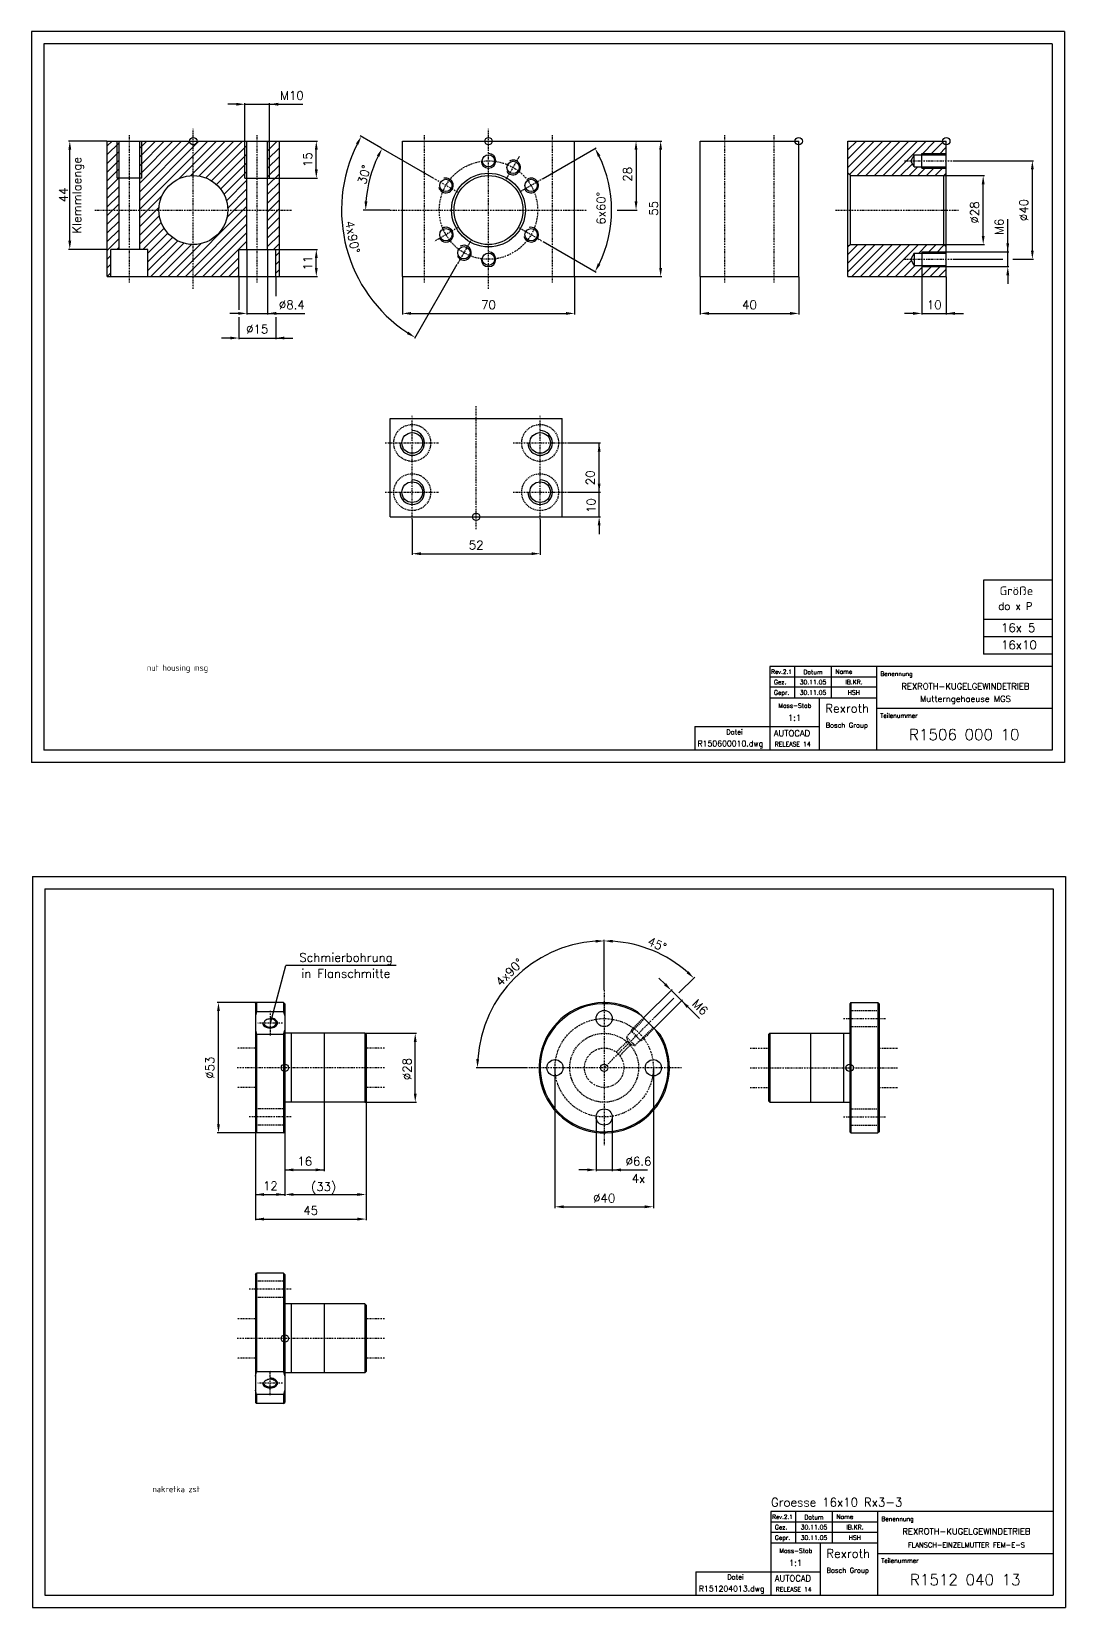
# Model space of a CAD drawing. Header units: millimetres. Extents: x 825 to 4294, y 1031 to 3282.
# Drawn here: x 827 to 1247, y 1589 to 2230 of the extents above; entities that cross this region are included whole.
import ezdxf
from ezdxf.enums import TextEntityAlignment as Align

# ---------------------------------------------------------------- set-up
doc = ezdxf.new("R2010")
doc.units = ezdxf.units.MM
for name, pattern in [('AUSGEZOGEN', [0]), ('GESTRICHELT', [0.75, 0.5, -0.25]), ('STRICHPUNKT', [1, 0.5, -0.25, 0, -0.25])]:
    doc.linetypes.add(name, pattern=pattern)
for name, color, linetype in [('B3STAR', 3, 'AUSGEZOGEN'), ('L2STAR', 2, 'AUSGEZOGEN'), ('L3STAR', 3, 'AUSGEZOGEN'), ('L5STAR', 7, 'AUSGEZOGEN'), ('M2STAR', 2, 'STRICHPUNKT'), ('S2STAR', 2, 'AUSGEZOGEN'), ('T2STAR', 2, 'AUSGEZOGEN'), ('T3STAR', 3, 'AUSGEZOGEN'), ('U2STAR', 2, 'GESTRICHELT')]:
    doc.layers.add(name, color=color, linetype=linetype)
doc.styles.add('SIMPLEX8', font='SIMPLEX8.shx')
doc.styles.get("Standard").update_dxf_attribs({"font": 'geniso.shx'})

# ---------------------------------------------------------------- blocks, each defined once
blk = doc.blocks.new('R150600010_1')
at = {"layer": 'L2STAR'}
for centre, start, end in [((0, -8), 180, 90), ((10, -10.68), 210, 120), ((-17.32, -18), 195, 105), ((17.32, -18), 210, 120), ((-17.32, -38), 210, 120), ((17.32, -38), 195, 105), ((-10, -45.32), 210, 120), ((0, -48), 180, 90)]:
    blk.add_arc(centre, 3, start, end, dxfattribs=at)
at = {"layer": 'L5STAR'}
for p, q in [((-35, 0), (35, 0)), ((-35, -55), (-35, 0)), ((35, -55), (35, 0)), ((-35, -55), (35, -55))]:
    blk.add_line(p, q, dxfattribs=at)
for centre, radius in [((0, -8), 2.5), ((10, -10.68), 2.5), ((-17.32, -18), 2.5), ((0, -28), 15), ((0, -28), 14), ((17.32, -18), 2.5), ((-17.32, -38), 2.5), ((17.32, -38), 2.5), ((-10, -45.32), 2.5), ((0, -48), 2.5)]:
    blk.add_circle(centre, radius, dxfattribs=at)
at = {"layer": 'M2STAR'}
for p, q in [((-26, -57.5), (-26, 2.5)), ((0, -60), (0, 5)), ((26, -57.5), (26, 2.5)), ((7.25, -15.44), (12.75, -5.92)), ((-12.56, -20.75), (-22.08, -15.25)), ((22.08, -15.25), (12.56, -20.75)), ((-40, -28), (40, -28)), ((-12.56, -35.25), (-22.08, -40.75)), ((12.56, -35.25), (22.08, -40.75)), ((-7.25, -40.56), (-12.75, -50.08))]:
    blk.add_line(p, q, dxfattribs=at)
blk.add_circle((0, -28), 20, dxfattribs=at)
blk = doc.blocks.new('R150600010_5')
at = {"layer": 'L2STAR'}
for centre in [(-26, 30), (26, 30), (-26, 10), (26, 10)]:
    blk.add_arc(centre, 5, 180, 90, dxfattribs=at)
at = {"layer": 'L5STAR'}
for p, q in [((-35, 40), (35, 40)), ((-35, 0), (-35, 40)), ((35, 0), (35, 40)), ((-35, 0), (35, 0))]:
    blk.add_line(p, q, dxfattribs=at)
for centre in [(-26, 30), (26, 30), (-26, 10), (26, 10)]:
    blk.add_circle(centre, 4.2, dxfattribs=at)
at = {"layer": 'M2STAR'}
for p, q in [((0, -5), (0, 45)), ((-26, -1), (-26, 41)), ((26, -1), (26, 41)), ((-37, 30), (-15, 30)), ((15, 30), (37, 30)), ((-37, 10), (-15, 10)), ((15, 10), (37, 10))]:
    blk.add_line(p, q, dxfattribs=at)
at = {"layer": 'U2STAR'}
for centre in [(-26, 30), (26, 30), (-26, 10), (26, 10)]:
    blk.add_circle(centre, 7.5, dxfattribs=at)
blk = doc.blocks.new('R150600010_2')
at = {"layer": 'L5STAR'}
for p, q in [((-40, -55), (-40, 0)), ((-40, 0), (0, 0)), ((0, -55), (0, 0)), ((-40, -55), (0, -55))]:
    blk.add_line(p, q, dxfattribs=at)
at = {"layer": 'M2STAR'}
for p, q in [((-30, -57.5), (-30, 2.5)), ((-10, -57.5), (-10, 2.5))]:
    blk.add_line(p, q, dxfattribs=at)
blk = doc.blocks.new('R150600010_11')
blk.add_circle((0, -28), 14)
at = {"layer": 'L2STAR'}
for p, q in [((-31, -15), (-31, 0)), ((-21, -15), (-21, 0)), ((21, -15), (21, 0)), ((31, -15), (31, 0))]:
    blk.add_line(p, q, dxfattribs=at)
at = {"layer": 'L5STAR'}
for p, q in [((-35, 0), (35, 0)), ((-35, -55), (-35, 0)), ((35, -55), (35, 0)), ((-30.2, -44), (-30.2, 0)), ((-21.8, -44), (-21.8, 0)), ((21.8, -44), (21.8, 0)), ((30.2, -44), (30.2, 0)), ((-21, -15), (-31, -15)), ((21, -15), (31, -15)), ((-18.5, -44), (-33.5, -44)), ((-33.5, -55), (-33.5, -44)), ((-18.5, -55), (-18.5, -44)), ((18.5, -44), (33.5, -44)), ((18.5, -55), (18.5, -44)), ((33.5, -55), (33.5, -44)), ((-35, -55), (35, -55))]:
    blk.add_line(p, q, dxfattribs=at)
at = {"layer": 'M2STAR'}
for p, q in [((-26, -57.5), (-26, 2.5)), ((0, -60), (0, 5)), ((26, -57.5), (26, 2.5)), ((-40, -28), (40, -28))]:
    blk.add_line(p, q, dxfattribs=at)
at = {"layer": 'S2STAR'}
for p, q in [((-35, -1.94), (-33.06, 0)), ((-21.8, -17.03), (-4.77, 0)), ((-21.8, -13.49), (-8.31, 0)), ((-21.8, -6.42), (-15.38, 0)), ((-21.8, -9.96), (-11.84, 0)), ((-21.8, -2.89), (-18.91, 0)), ((-35, -5.48), (-30.2, -0.68)), ((-35, -9.02), (-30.2, -4.22)), ((-21.8, -27.64), (5.84, 0)), ((-21.8, -24.1), (2.3, 0)), ((-21.8, -20.56), (-1.24, 0)), ((-5.96, -15.33), (9.37, 0)), ((-1.14, -14.05), (12.91, 0)), ((2.26, -14.18), (16.44, 0)), ((5.04, -14.94), (19.98, 0)), ((7.4, -16.11), (21.8, -1.71)), ((9.41, -17.64), (21.8, -5.25)), ((30.2, -3.92), (34.12, 0)), ((30.2, -0.38), (30.58, 0)), ((30.2, -7.46), (35, -2.66)), ((30.2, -10.99), (35, -6.19)), ((-35, -12.55), (-30.2, -7.75)), ((-35, -16.09), (-30.2, -11.29)), ((11.11, -19.48), (21.8, -8.78)), ((12.47, -21.65), (21.8, -12.32)), ((30.2, -14.53), (35, -9.73)), ((-35, -19.62), (-30.2, -14.82)), ((-35, -23.16), (-30.2, -18.36)), ((13.47, -24.19), (21.8, -15.86)), ((30.2, -18.06), (35, -13.26)), ((30.2, -21.6), (35, -16.8)), ((-35, -26.69), (-30.2, -21.89)), ((-35, -30.23), (-30.2, -25.43)), ((-21.8, -31.17), (-12.67, -22.04)), ((13.66, -31.07), (21.8, -22.93)), ((13.98, -27.21), (21.8, -19.39)), ((30.2, -25.13), (35, -20.33)), ((30.2, -28.67), (35, -23.87)), ((-35, -33.76), (-30.2, -28.96)), ((-21.8, -34.71), (-13.95, -26.86)), ((-21.8, -38.24), (-13.82, -30.26)), ((-6.74, -55), (21.8, -26.46)), ((-3.2, -55), (21.8, -30)), ((30.2, -32.2), (35, -27.4)), ((30.2, -35.74), (35, -30.94)), ((-35, -37.3), (-30.2, -32.5)), ((-35, -40.84), (-30.2, -36.04)), ((-21.8, -41.78), (-13.06, -33.04)), ((-20.49, -44), (-11.89, -35.4)), ((-18.5, -45.55), (-10.36, -37.41)), ((0.33, -55), (21.8, -33.53)), ((3.87, -55), (21.8, -37.07)), ((30.2, -39.28), (35, -34.48)), ((30.2, -42.81), (35, -38.01)), ((-35, -44.37), (-30.2, -39.57)), ((-31.09, -44), (-30.2, -43.11)), ((-18.5, -49.08), (-8.52, -39.11)), ((-18.5, -52.62), (-6.35, -40.47)), ((-17.34, -55), (-3.81, -41.47)), ((-13.81, -55), (-0.79, -41.98)), ((-10.27, -55), (3.07, -41.66)), ((7.4, -55), (21.8, -40.6)), ((32.55, -44), (35, -41.55)), ((-35, -47.91), (-33.5, -46.41)), ((-35, -51.44), (-33.5, -49.94)), ((10.94, -55), (18.5, -47.44)), ((14.48, -55), (18.5, -50.98)), ((33.5, -46.58), (35, -45.08)), ((33.5, -50.12), (35, -48.62)), ((-35, -54.98), (-33.5, -53.48)), ((18.01, -55), (18.5, -54.51)), ((33.5, -53.65), (35, -52.15))]:
    blk.add_line(p, q, dxfattribs=at)
blk = doc.blocks.new('R150600010_21')
at = {"layer": 'L2STAR'}
for p, q in [((-10, -5), (0, -5)), ((-10, -11), (0, -11)), ((-10, -45), (0, -45)), ((-10, -51), (0, -51))]:
    blk.add_line(p, q, dxfattribs=at)
at = {"layer": 'L5STAR'}
for p, q in [((-40, 0), (0, 0)), ((-40, -55), (-40, 0)), ((0, -55), (0, 0)), ((-13, -5.5), (-14.44, -8)), ((-13, -5.5), (0, -5.5)), ((-13, -10.5), (-13, -5.5)), ((-10, -11), (-10, -5)), ((-13, -10.5), (-14.44, -8)), ((-13, -10.5), (0, -10.5)), ((-39, -14), (-40, -13)), ((-39, -14), (-1, -14)), ((-39, -42), (-39, -14)), ((-1, -14), (0, -13)), ((-1, -42), (-1, -14)), ((-39, -42), (-40, -43)), ((-39, -42), (-1, -42)), ((-1, -42), (0, -43)), ((-13, -45.5), (-14.44, -48)), ((-13, -50.5), (-14.44, -48)), ((-13, -45.5), (-13, -50.5)), ((-13, -45.5), (0, -45.5)), ((-13, -50.5), (0, -50.5)), ((-10, -45), (-10, -51)), ((-40, -55), (0, -55))]:
    blk.add_line(p, q, dxfattribs=at)
at = {"layer": 'M2STAR'}
for p, q in [((-16.94, -8), (2.5, -8)), ((-45, -28), (5, -28)), ((-16.94, -48), (2.5, -48))]:
    blk.add_line(p, q, dxfattribs=at)
at = {"layer": 'S2STAR'}
for p, q in [((-40, -10.65), (-29.35, 0)), ((-40, -7.12), (-32.88, 0)), ((-40, -3.58), (-36.42, 0)), ((-40, -0.05), (-39.95, 0)), ((-39.41, -13.59), (-25.81, 0)), ((-36.28, -14), (-22.28, 0)), ((-32.74, -14), (-18.74, 0)), ((-29.2, -14), (-15.2, 0)), ((-25.67, -14), (-11.67, 0)), ((-22.13, -14), (-8.13, 0)), ((-10.1, -5.5), (-4.6, 0)), ((-6.56, -5.5), (-1.06, 0)), ((-3.03, -5.5), (0, -2.47)), ((-18.6, -14), (-13.77, -9.17)), ((-15.06, -14), (-11.56, -10.5)), ((-11.53, -14), (-8.03, -10.5)), ((-7.99, -14), (-4.49, -10.5)), ((-4.46, -14), (-0.96, -10.5)), ((-40, -53.08), (-28.92, -42)), ((-40, -46.01), (-35.99, -42)), ((-40, -49.54), (-32.46, -42)), ((-38.38, -55), (-25.38, -42)), ((-34.85, -55), (-21.85, -42)), ((-31.31, -55), (-18.31, -42)), ((-27.78, -55), (-14.78, -42)), ((-24.24, -55), (-11.24, -42)), ((-11.21, -45.5), (-7.71, -42)), ((-7.67, -45.5), (-4.17, -42)), ((-4.14, -45.5), (-0.82, -42.18)), ((-20.71, -55), (-14.17, -48.47)), ((-17.17, -55), (-12.67, -50.5)), ((-13.64, -55), (-9.14, -50.5)), ((-10.1, -55), (-5.6, -50.5)), ((-6.56, -55), (-2.06, -50.5)), ((-0.6, -45.5), (0, -44.9)), ((-3.03, -55), (0, -51.97))]:
    blk.add_line(p, q, dxfattribs=at)
blk = doc.blocks.new('R151204013_1')
at = {"layer": 'L2STAR'}
for p, q in [((2.5, 14), (2.5, -14)), ((16, 14), (16, -14))]:
    blk.add_line(p, q, dxfattribs=at)
blk.add_lwpolyline([(-9, 18.16, 0.13984), (-8.79, 17.44, 0.107117), (-8.12, 16.74, 0.079835), (-7.19, 16.32, 0.067487), (-6, 16.16, 0.067487), (-4.81, 16.32, 0.079835), (-3.88, 16.74, 0.107117), (-3.21, 17.44, 0.13984), (-3, 18.16, 0.13984), (-3.21, 18.88, 0.107117), (-3.88, 19.57, 0.079835), (-4.81, 20, 0.067487), (-6, 20.16, 0.067487)], format="xyb", dxfattribs=at)
at = {"layer": 'L5STAR'}
for p, q in [((-12, 26), (-11.5, 26.5)), ((-12, 26), (-12, -26)), ((-0.5, 26.5), (-11.5, 26.5)), ((-11.5, 26.5), (-11.5, 22.79)), ((-0.5, 26.5), (0, 26)), ((-0.5, 26.5), (-0.5, 22.79)), ((0, 26), (0, -26)), ((-11.5, 22.79), (-12, 21.04)), ((-0.5, 22.79), (-11.5, 22.79)), ((-0.5, 22.79), (0, 21.04)), ((-12, 15.27), (-11.5, 13.53)), ((-11.5, 13.53), (-11.5, -26.5)), ((-0.5, 13.53), (-11.5, 13.53)), ((-0.5, 13.53), (0, 15.27)), ((-0.5, 13.53), (-0.5, -26.5)), ((32.5, 14), (0, 14)), ((32.5, 14), (32.5, -14)), ((32.5, 14), (33, 13.5)), ((33, 13.5), (33, -13.5)), ((32.5, -14), (0, -14)), ((32.5, -14), (33, -13.5)), ((-12, -26), (-11.5, -26.5)), ((-0.5, -26.5), (-11.5, -26.5)), ((-0.5, -26.5), (0, -26))]:
    blk.add_line(p, q, dxfattribs=at)
blk.add_lwpolyline([(-8.5, 18.16, 0.138697), (-8.33, 17.55, 0.107078), (-7.77, 16.97, 0.080351), (-6.99, 16.61, 0.068136), (-6, 16.47, 0.068136), (-5.01, 16.61, 0.080351), (-4.23, 16.97, 0.107078), (-3.67, 17.55, 0.138697), (-3.5, 18.16, 0.138697), (-3.67, 18.76, 0.107078), (-4.23, 19.35, 0.080351), (-5.01, 19.71, 0.068136), (-6, 19.84, 0.068136), (-6.99, 19.71, 0.080351), (-7.77, 19.35, 0.107078), (-8.33, 18.76, 0.138697)], format="xyb", close=True, dxfattribs=at)
at = {"layer": 'M2STAR'}
for p, q in [((-6, 23.12), (-6, 13.12)), ((-0.98, 18.16), (-10.98, 18.16)), ((40.5, 0), (-19.5, 0)), ((2.5, -20), (-14.5, -20))]:
    blk.add_line(p, q, dxfattribs=at)
at = {"layer": 'U2STAR'}
for p, q in [((0, -16.7), (-12, -16.7)), ((0, -23.3), (-12, -23.3))]:
    blk.add_line(p, q, dxfattribs=at)
blk = doc.blocks.new('R151204013_2')
at = {"layer": 'L5STAR'}
blk.add_line((13.53, 22.79), (22.79, 13.53), dxfattribs=at)
for centre in [(0, 20), (-20, 0), (20, 0), (0, -20)]:
    blk.add_circle(centre, 3.3, dxfattribs=at)
for radius, start, end in [(26.5, 59.30703, 30.69297), (26, 54.02509, 35.97491)]:
    blk.add_arc((0, 0), radius, start, end, dxfattribs=at)
at = {"layer": 'M2STAR'}
for p, q in [((0, 31.5), (0, -31.5)), ((0, 0), (20.51, 20.51)), ((31.5, 0), (-31.5, 0))]:
    blk.add_line(p, q, dxfattribs=at)
blk.add_circle((0, 0), 20, dxfattribs=at)
at = {"layer": 'U2STAR'}
for p, q in [((16.39, 19.92), (9.05, 12.58)), ((16.04, 20.28), (10.82, 15.06)), ((10.82, 15.06), (15.06, 10.82)), ((19.92, 16.39), (12.58, 9.05)), ((20.28, 16.04), (15.06, 10.82)), ((9.5, 10.91), (4.91, 6.32)), ((10.91, 9.5), (6.32, 4.91)), ((9.05, 12.58), (12.58, 9.05)), ((9.05, 12.58), (9.5, 10.91)), ((9.5, 10.91), (10.91, 9.5)), ((10.91, 9.5), (12.58, 9.05))]:
    blk.add_line(p, q, dxfattribs=at)
blk.add_circle((0, 0), 14, dxfattribs=at)
blk = doc.blocks.new('R151204013_5')
at = {"layer": 'L2STAR'}
for p, q in [((2.5, 14), (2.5, -14)), ((16, 14), (16, -14))]:
    blk.add_line(p, q, dxfattribs=at)
blk.add_lwpolyline([(-9, -18.16, 0.13984), (-8.79, -18.88, 0.107117), (-8.12, -19.57, 0.079835), (-7.19, -20, 0.067487), (-6, -20.16, 0.067487), (-4.81, -20, 0.079835), (-3.88, -19.57, 0.107117), (-3.21, -18.88, 0.13984), (-3, -18.16, 0.13984), (-3.21, -17.44, 0.107117), (-3.88, -16.74, 0.079835), (-4.81, -16.32, 0.067487), (-6, -16.16, 0.067487)], format="xyb", dxfattribs=at)
at = {"layer": 'L5STAR'}
for p, q in [((-12, 26), (-11.5, 26.5)), ((-12, 26), (-12, -26)), ((-11.5, 26.5), (-11.5, -13.53)), ((-0.5, 26.5), (-11.5, 26.5)), ((-0.5, 26.5), (-0.5, -13.53)), ((-0.5, 26.5), (0, 26)), ((0, 26), (0, -26)), ((32.5, 14), (0, 14)), ((32.5, 14), (32.5, -14)), ((32.5, 14), (33, 13.5)), ((33, 13.5), (33, -13.5)), ((-12, -15.27), (-11.5, -13.53)), ((-0.5, -13.53), (-11.5, -13.53)), ((-0.5, -13.53), (0, -15.27)), ((32.5, -14), (0, -14)), ((32.5, -14), (33, -13.5)), ((-11.5, -22.79), (-12, -21.04)), ((-0.5, -22.79), (-11.5, -22.79)), ((-11.5, -22.79), (-11.5, -26.5)), ((0, -21.04), (-0.5, -22.79)), ((-0.5, -22.79), (-0.5, -26.5)), ((-12, -26), (-11.5, -26.5)), ((-0.5, -26.5), (-11.5, -26.5)), ((-0.5, -26.5), (0, -26))]:
    blk.add_line(p, q, dxfattribs=at)
blk.add_lwpolyline([(-8.5, -18.16, -0.138697), (-8.33, -17.55, -0.107078), (-7.77, -16.97, -0.080351), (-6.99, -16.61, -0.068136), (-6, -16.47, -0.068136), (-5.01, -16.61, -0.080351), (-4.23, -16.97, -0.107078), (-3.67, -17.55, -0.138697), (-3.5, -18.16, -0.138697), (-3.67, -18.76, -0.107078), (-4.23, -19.35, -0.080351), (-5.01, -19.71, -0.068136), (-6, -19.84, -0.068136), (-6.99, -19.71, -0.080351), (-7.77, -19.35, -0.107078), (-8.33, -18.76, -0.138697)], format="xyb", close=True, dxfattribs=at)
at = {"layer": 'M2STAR'}
for p, q in [((2.5, 20), (-14.5, 20)), ((40.5, 0), (-19.5, 0)), ((-0.98, -18.16), (-10.98, -18.16)), ((-6, -23.12), (-6, -13.12))]:
    blk.add_line(p, q, dxfattribs=at)
at = {"layer": 'U2STAR'}
for p, q in [((0, 23.3), (-12, 23.3)), ((0, 16.7), (-12, 16.7))]:
    blk.add_line(p, q, dxfattribs=at)
blk = doc.blocks.new('R151204013_6')
at = {"layer": 'L2STAR'}
for p, q in [((-16, 14), (-16, -14)), ((-2.5, 14), (-2.5, -14))]:
    blk.add_line(p, q, dxfattribs=at)
at = {"layer": 'L5STAR'}
for p, q in [((0.5, 26.5), (0, 26)), ((0, 26), (0, -26)), ((0.5, 26.5), (11.5, 26.5)), ((0.5, 26.5), (0.5, -26.5)), ((11.5, 26.5), (11.5, -26.5)), ((12, 26), (11.5, 26.5)), ((12, 26), (12, -26)), ((-32.5, 14), (-33, 13.5)), ((-33, 13.5), (-33, -13.5)), ((-32.5, 14), (0, 14)), ((-32.5, 14), (-32.5, -14)), ((-32.5, -14), (-33, -13.5)), ((-32.5, -14), (0, -14)), ((0.5, -26.5), (0, -26)), ((0.5, -26.5), (11.5, -26.5)), ((12, -26), (11.5, -26.5))]:
    blk.add_line(p, q, dxfattribs=at)
at = {"layer": 'M2STAR'}
for p, q in [((-2.5, 20), (14.5, 20)), ((-40.5, 0), (19.5, 0)), ((-2.5, -20), (14.5, -20))]:
    blk.add_line(p, q, dxfattribs=at)
at = {"layer": 'U2STAR'}
for p, q in [((0, 23.3), (12, 23.3)), ((0, 16.7), (12, 16.7)), ((0, -16.7), (12, -16.7)), ((0, -23.3), (12, -23.3))]:
    blk.add_line(p, q, dxfattribs=at)

msp = doc.modelspace()

# ---------------------------------------------------------------- linework, layer by layer
at = {"layer": 'B3STAR', "color": 2}
for p, q in [((910.18046, 2200.00517), (906.68046, 2200.00517)), ((913.68046, 2185.10517), (913.68046, 2200.50517)), ((913.68046, 2200.00517), (937.27046, 2200.00517)), ((923.68046, 2185.10517), (923.68046, 2200.50517)), ((857.58046, 2185.00517), (841.95327, 2185.00517)), ((927.78046, 2185.00517), (943.18046, 2185.00517)), ((968.91368, 2182.27393), (960.50295, 2187.12987)), ((1047.68046, 2185.00517), (1073.18046, 2185.00517)), ((1057.78046, 2185.00517), (1083.18046, 2185.00517)), ((842.45327, 2144.50517), (842.45327, 2181.50517)), ((942.68046, 2173.50517), (942.68046, 2181.50517)), ((990.51021, 2169.80517), (969.00029, 2182.22393)), ((1034.85071, 2169.80517), (1056.44896, 2182.27493)), ((1072.68046, 2181.50517), (1072.68046, 2160.50517)), ((1082.68046, 2133.50517), (1082.68046, 2181.50517)), ((1201.40951, 2177.00517), (1234.30951, 2177.00517)), ((1233.80951, 2140.50517), (1233.80951, 2173.50517)), ((923.78046, 2170.00517), (943.18046, 2170.00517)), ((1197.90951, 2171.00517), (1214.30951, 2171.00517)), ((1213.80951, 2146.50517), (1213.80951, 2167.50517)), ((972.58046, 2157.00517), (961.79903, 2157.00517)), ((1064.97143, 2157.00517), (1073.18046, 2157.00517)), ((1223.80951, 2134.00517), (1223.80951, 2153.26184)), ((857.58046, 2141.00517), (841.95327, 2141.00517)), ((914.48046, 2140.90517), (914.48046, 2114.50517)), ((922.88046, 2140.90517), (922.88046, 2114.50517)), ((926.28046, 2141.00517), (943.18046, 2141.00517)), ((1034.85071, 2144.20517), (1056.44896, 2131.73541)), ((1197.90951, 2143.00517), (1214.30951, 2143.00517)), ((1198.90951, 2140.00517), (1224.30951, 2140.00517)), ((942.68046, 2133.50517), (942.68046, 2137.50517)), ((999.88046, 2134.83492), (982.55576, 2104.82766)), ((1188.80951, 2133.90517), (1188.80951, 2114.50517)), ((1198.90951, 2134.00517), (1224.30951, 2134.00517)), ((1201.40951, 2137.00517), (1221.80951, 2137.00517)), ((1225.80951, 2137.00517), (1234.30951, 2137.00517)), ((911.18046, 2129.90517), (911.18046, 2116.50517)), ((926.18046, 2129.90517), (926.18046, 2122.00517)), ((927.78046, 2130.00517), (943.18046, 2130.00517)), ((977.68046, 2129.90517), (977.68046, 2114.50517)), ((1047.68046, 2130.00517), (1083.18046, 2130.00517)), ((1047.68046, 2129.90517), (1047.68046, 2114.50517)), ((1098.80951, 2129.90517), (1098.80951, 2114.50517)), ((1138.80951, 2129.90517), (1138.80951, 2114.50517)), ((1198.80951, 2129.90517), (1198.80951, 2114.50517)), ((1223.80951, 2130.50517), (1223.80951, 2127.00517)), ((910.98046, 2115.00517), (907.48046, 2115.00517)), ((911.18046, 2113.50517), (911.18046, 2104.50517)), ((914.48046, 2115.00517), (938.03712, 2115.00517)), ((926.18046, 2113.50517), (926.18046, 2104.50517)), ((981.18046, 2115.00517), (1044.18046, 2115.00517)), ((1102.30951, 2115.00517), (1135.30951, 2115.00517)), ((1185.30951, 2115.00517), (1181.80951, 2115.00517)), ((1188.80951, 2115.00517), (1205.80951, 2115.00517)), ((907.68046, 2105.00517), (904.18046, 2105.00517)), ((911.18046, 2105.00517), (933.18046, 2105.00517)), ((1044.78046, 2062.35748), (1058.18046, 2062.35748)), ((1057.68046, 2032.35748), (1057.68046, 2062.35748)), ((1044.78046, 2042.35748), (1058.18046, 2042.35748)), ((981.68046, 2031.25748), (981.68046, 2016.85748)), ((1033.68046, 2031.25748), (1033.68046, 2016.85748)), ((1042.78046, 2032.35748), (1058.18046, 2032.35748)), ((1057.68046, 2028.85748), (1057.68046, 2025.35748)), ((985.18046, 2017.35748), (1030.18046, 2017.35748)), ((1059.72305, 1840.06267), (1059.72305, 1860.49551)), ((923.9974, 1826.61983), (930.2521, 1849.96267)), ((975.17491, 1849.96267), (930.2521, 1849.96267)), ((1084.47179, 1842.40379), (1081.99692, 1844.87867)), ((1090.12865, 1838.86826), (1096.51583, 1845.25544)), ((1075.7589, 1828.74115), (1087.30022, 1840.28247)), ((1086.94666, 1839.92892), (1098.44186, 1828.43372)), ((918.30179, 1834.96267), (902.40179, 1834.96267)), ((1080.00154, 1824.49851), (1091.54286, 1836.03983)), ((1080.29986, 1829.03947), (1088.00733, 1836.74694)), ((902.90179, 1785.46267), (902.90179, 1831.46267)), ((962.40179, 1822.46267), (983.40179, 1822.46267)), ((982.90179, 1797.96267), (982.90179, 1818.96267)), ((1028.12305, 1808.46267), (1007.69021, 1808.46267)), ((1039.72305, 1808.46267), (1039.72305, 1751.46267)), ((1079.72305, 1808.46267), (1079.72305, 1751.46267)), ((945.90179, 1794.46267), (945.90179, 1766.46267)), ((962.40179, 1794.46267), (983.40179, 1794.46267)), ((962.90179, 1794.86267), (962.90179, 1756.46267)), ((1056.42305, 1788.36267), (1056.42305, 1766.46267)), ((1063.02305, 1788.36267), (1063.02305, 1766.46267)), ((918.30179, 1781.96267), (902.40179, 1781.96267)), ((917.90179, 1782.46267), (917.90179, 1746.46267)), ((929.90179, 1782.36267), (929.90179, 1756.46267)), ((962.90179, 1784.86267), (962.90179, 1746.46267)), ((929.90179, 1766.96267), (945.90179, 1766.96267)), ((1052.92305, 1766.96267), (1049.42305, 1766.96267)), ((1056.42305, 1766.96267), (1077.27972, 1766.96267)), ((917.90179, 1756.96267), (929.90179, 1756.96267)), ((933.40179, 1756.96267), (959.40179, 1756.96267)), ((1043.22305, 1751.96267), (1076.22305, 1751.96267)), ((917.90179, 1746.96267), (959.40179, 1746.96267))]:
    msp.add_line(p, q, dxfattribs=at)
at = {"layer": 'B3STAR'}
for centre in [(892.68046, 2185.00517), (1012.68046, 2185.00517), (1138.80951, 2185.00517), (1198.80951, 2185.00517), (1007.68046, 2032.35748), (929.90179, 1808.46267), (1059.72305, 1808.46267), (1159.54432, 1808.46267), (929.90179, 1698.46267)]:
    msp.add_circle(centre, 1.5, dxfattribs=at)
at = {"layer": 'B3STAR', "color": 2}
for centre, radius, start, end in [((1012.68046, 2157.00517), 59.74939, 153.35675218, 236.64324782), ((1012.68046, 2157.00517), 49.93752, 154.01654539, 175.98345461), ((1012.68046, 2157.00517), 50.03951, 334.00835505, 25.99164495), ((1059.72305, 1808.46267), 51.53284, 93.89215462, 176.10784538), ((1059.72305, 1808.46267), 51.53284, 48.89215462, 86.10784538)]:
    msp.add_arc(centre, radius, start, end, dxfattribs=at)
for points in [[(910.18046, 2200.5885), (910.18046, 2199.42184), (913.68046, 2200.00517)], [(927.18046, 2200.5885), (927.18046, 2199.42184), (923.68046, 2200.00517)], [(841.86994, 2181.50517), (843.03661, 2181.50517), (842.45327, 2185.00517)], [(942.09712, 2181.50517), (943.26379, 2181.50517), (942.68046, 2185.00517)], [(958.76198, 2184.07557), (959.789, 2183.52208), (960.93596, 2186.87987)], [(1072.09712, 2181.50517), (1073.26379, 2181.50517), (1072.68046, 2185.00517)], [(1082.09712, 2181.50517), (1083.26379, 2181.50517), (1082.68046, 2185.00517)], [(967.2755, 2179.15716), (968.30569, 2178.60959), (969.4333, 2181.97393)], [(1057.1438, 2178.66067), (1058.17394, 2179.20831), (1056.01594, 2182.02493)], [(942.09712, 2173.50517), (943.26379, 2173.50517), (942.68046, 2170.00517)], [(1233.22617, 2173.50517), (1234.39284, 2173.50517), (1233.80951, 2177.00517)], [(1213.22617, 2167.50517), (1214.39284, 2167.50517), (1213.80951, 2171.00517)], [(963.44857, 2160.48258), (962.28262, 2160.52346), (962.74294, 2157.00517)], [(1072.09712, 2160.50517), (1073.26379, 2160.50517), (1072.68046, 2157.00517)], [(1213.22617, 2146.50517), (1214.39284, 2146.50517), (1213.80951, 2143.00517)], [(841.86994, 2144.50517), (843.03661, 2144.50517), (842.45327, 2141.00517)], [(942.09712, 2137.50517), (943.26379, 2137.50517), (942.68046, 2141.00517)], [(1223.22617, 2143.50517), (1224.39284, 2143.50517), (1223.80951, 2140.00517)], [(1233.22617, 2140.50517), (1234.39284, 2140.50517), (1233.80951, 2137.00517)], [(942.09712, 2133.50517), (943.26379, 2133.50517), (942.68046, 2130.00517)], [(1058.17394, 2134.80203), (1057.1438, 2135.34967), (1056.01594, 2131.98541)], [(1082.09712, 2133.50517), (1083.26379, 2133.50517), (1082.68046, 2130.00517)], [(1223.22617, 2130.50517), (1224.39284, 2130.50517), (1223.80951, 2134.00517)], [(910.98046, 2115.5885), (910.98046, 2114.42184), (914.48046, 2115.00517)], [(926.38046, 2115.5885), (926.38046, 2114.42184), (922.88046, 2115.00517)], [(981.18046, 2115.5885), (981.18046, 2114.42184), (977.68046, 2115.00517)], [(1044.18046, 2115.5885), (1044.18046, 2114.42184), (1047.68046, 2115.00517)], [(1102.30951, 2115.5885), (1102.30951, 2114.42184), (1098.80951, 2115.00517)], [(1135.30951, 2115.5885), (1135.30951, 2114.42184), (1138.80951, 2115.00517)], [(1185.30951, 2115.5885), (1185.30951, 2114.42184), (1188.80951, 2115.00517)], [(1202.30951, 2115.5885), (1202.30951, 2114.42184), (1198.80951, 2115.00517)], [(980.13356, 2107.59512), (979.52089, 2106.60228), (982.80576, 2105.26068)], [(907.68046, 2105.5885), (907.68046, 2104.42184), (911.18046, 2105.00517)], [(929.68046, 2105.5885), (929.68046, 2104.42184), (926.18046, 2105.00517)], [(1057.09712, 2058.85748), (1058.26379, 2058.85748), (1057.68046, 2062.35748)], [(1057.09712, 2045.85748), (1058.26379, 2045.85748), (1057.68046, 2042.35748)], [(1057.09712, 2028.85748), (1058.26379, 2028.85748), (1057.68046, 2032.35748)], [(985.18046, 2017.94082), (985.18046, 2016.77415), (981.68046, 2017.35748)], [(1030.18046, 2017.94082), (1030.18046, 2016.77415), (1033.68046, 2017.35748)], [(1056.20526, 1860.45965), (1056.24488, 1859.29366), (1059.72305, 1859.99551)], [(1063.20123, 1859.29366), (1063.24084, 1860.45965), (1059.72305, 1859.99551)], [(1094.00302, 1847.71754), (1093.20655, 1846.86504), (1096.16228, 1844.90189)], [(1084.88427, 1842.81627), (1084.05931, 1841.99131), (1086.94666, 1839.92892)], [(902.31845, 1831.46267), (903.48512, 1831.46267), (902.90179, 1834.96267)], [(1094.07666, 1833.62388), (1093.2517, 1832.79892), (1091.18931, 1835.68628)], [(982.31845, 1818.96267), (983.48512, 1818.96267), (982.90179, 1822.46267)], [(1008.89206, 1811.94084), (1007.72607, 1811.98046), (1008.19021, 1808.46267)], [(982.31845, 1797.96267), (983.48512, 1797.96267), (982.90179, 1794.46267)], [(902.31845, 1785.46267), (903.48512, 1785.46267), (902.90179, 1781.96267)], [(933.40179, 1767.546), (933.40179, 1766.37933), (929.90179, 1766.96267)], [(942.40179, 1767.546), (942.40179, 1766.37933), (945.90179, 1766.96267)], [(1052.92305, 1767.546), (1052.92305, 1766.37933), (1056.42305, 1766.96267)], [(1066.52305, 1767.546), (1066.52305, 1766.37933), (1063.02305, 1766.96267)], [(921.40179, 1757.546), (921.40179, 1756.37933), (917.90179, 1756.96267)], [(926.40179, 1757.546), (926.40179, 1756.37933), (929.90179, 1756.96267)], [(933.40179, 1757.546), (933.40179, 1756.37933), (929.90179, 1756.96267)], [(959.40179, 1757.546), (959.40179, 1756.37933), (962.90179, 1756.96267)], [(1043.22305, 1752.546), (1043.22305, 1751.37933), (1039.72305, 1751.96267)], [(1076.22305, 1752.546), (1076.22305, 1751.37933), (1079.72305, 1751.96267)], [(921.40179, 1747.546), (921.40179, 1746.37933), (917.90179, 1746.96267)], [(959.40179, 1747.546), (959.40179, 1746.37933), (962.90179, 1746.96267)]]:
    msp.add_solid(points, dxfattribs=at)
at = {"layer": 'L2STAR'}
for p, q in [((1246.88808, 2229.56074), (826.88808, 2229.56074)), ((826.88808, 2229.56074), (826.88808, 1932.56074)), ((1246.88808, 2229.56074), (1246.88808, 1932.56074)), ((1246.88808, 1932.56074), (826.88808, 1932.56074)), ((827.28095, 1886.13039), (827.28095, 1589.13039)), ((827.28095, 1886.13039), (1247.28095, 1886.13039)), ((1247.28095, 1886.13039), (1247.28095, 1589.13039)), ((827.28095, 1589.13039), (1247.28095, 1589.13039))]:
    msp.add_line(p, q, dxfattribs=at)
at = {"layer": 'L3STAR'}
for p, q in [((1241.88808, 2224.56074), (831.88808, 2224.56074)), ((831.88808, 2224.56074), (831.88808, 1937.56074)), ((1241.88808, 2224.56074), (1241.88808, 1937.56074)), ((1213.88808, 2006.56067), (1213.88808, 1976.56067)), ((1241.88808, 2006.56067), (1213.88808, 2006.56067)), ((1241.88808, 1990.56067), (1213.88808, 1990.56067)), ((1241.88808, 1983.56067), (1213.88808, 1983.56067)), ((1241.88808, 1976.56067), (1213.88808, 1976.56067)), ((1241.88808, 1971.56067), (1127.13808, 1971.56067)), ((1127.13808, 1971.56067), (1127.13808, 1937.56074)), ((1127.13808, 1967.31067), (1170.38808, 1967.31067)), ((1137.13808, 1971.56067), (1137.13808, 1958.81067)), ((1152.13808, 1958.81067), (1152.13808, 1971.56067)), ((1170.38808, 1971.56067), (1170.38808, 1937.56074)), ((1170.38808, 1963.06067), (1127.13808, 1963.06067)), ((1127.13808, 1958.81067), (1170.38808, 1958.81067)), ((1147.13808, 1958.81067), (1147.13808, 1937.56074)), ((1170.38808, 1954.56067), (1241.88808, 1954.56067)), ((1096.63808, 1947.10451), (1127.13808, 1947.10451)), ((1096.63808, 1947.10451), (1096.63808, 1937.56067)), ((1127.13808, 1947.10458), (1147.13808, 1947.10458)), ((1241.88808, 1937.56074), (831.88808, 1937.56074)), ((832.28095, 1881.13039), (832.28095, 1594.13039)), ((832.28095, 1881.13039), (1242.28095, 1881.13039)), ((1242.28095, 1881.13039), (1242.28095, 1594.13039)), ((1242.28095, 1628.13032), (1127.53095, 1628.13032)), ((1127.53095, 1628.13032), (1127.53095, 1594.13039)), ((1137.53095, 1628.13032), (1137.53095, 1615.38032)), ((1152.53095, 1615.38032), (1152.53095, 1628.13032)), ((1170.78095, 1628.13032), (1170.78095, 1594.13039)), ((1127.53095, 1623.88032), (1170.78095, 1623.88032)), ((1170.78095, 1619.63032), (1127.53095, 1619.63032)), ((1127.53095, 1615.38032), (1170.78095, 1615.38032)), ((1147.53095, 1615.38032), (1147.53095, 1594.13039)), ((1170.78095, 1611.13032), (1242.28095, 1611.13032)), ((1097.03095, 1603.67423), (1127.53095, 1603.67423)), ((1097.03095, 1603.67423), (1097.03095, 1594.13039)), ((1127.53095, 1603.67423), (1147.53095, 1603.67423)), ((832.28095, 1594.13039), (1242.28095, 1594.13039))]:
    msp.add_line(p, q, dxfattribs=at)
at = {"layer": 'M2STAR'}
for p, q in [((917.90179, 1816.46267), (910.40179, 1816.46267)), ((970.40179, 1816.46267), (962.90179, 1816.46267)), ((1119.04432, 1816.46267), (1126.54432, 1816.46267)), ((1171.54432, 1816.46267), (1179.04432, 1816.46267)), ((917.90179, 1800.46267), (910.40179, 1800.46267)), ((970.40179, 1800.46267), (962.90179, 1800.46267)), ((1119.04432, 1800.46267), (1126.54432, 1800.46267)), ((1171.54432, 1800.46267), (1179.04432, 1800.46267)), ((917.90179, 1706.46267), (910.40179, 1706.46267)), ((970.40179, 1706.46267), (962.90179, 1706.46267)), ((917.90179, 1690.46267), (910.40179, 1690.46267)), ((970.40179, 1690.46267), (962.90179, 1690.46267))]:
    msp.add_line(p, q, dxfattribs=at)
msp.add_circle((1059.72305, 1808.46267), 8, dxfattribs=at)

# ---------------------------------------------------------------- block references
for name, p in [('R150600010_11', (892.68046, 2185.00517)), ('R150600010_1', (1012.68046, 2185.00517)), ('R150600010_2', (1138.80951, 2185.00517)), ('R150600010_21', (1198.80951, 2185.00517)), ('R150600010_5', (1007.68046, 2032.35748)), ('R151204013_2', (1059.72305, 1808.46267)), ('R151204013_1', (929.90179, 1808.46267)), ('R151204013_6', (1159.54432, 1808.46267)), ('R151204013_5', (929.90179, 1698.46267))]:
    msp.add_blockref(name, p)

# ---------------------------------------------------------------- texts
at = {"char_height": 2.5, "attachment_point": 1}
for s, width, insert in [('nut housing msg', 134.5279983, (873.82906, 1972.25679)), ('nakretka zst', 171.4414797, (876.05576, 1638.48984))]:
    msp.add_mtext_dynamic_manual_height_columns(s, width=width, gutter_width=12.5, heights=[0], dxfattribs=dict(at, insert=insert))
at = {"layer": 'B3STAR', "style": 'SIMPLEX8'}
for s, p in [('M10', (932.77046, 2203.50517)), ('%%c8.4', (932.70379, 2118.50517)), ('70', (1012.68046, 2118.50517)), ('40', (1118.80951, 2118.50517)), ('10', (1193.89951, 2118.50517)), ('%%c15', (918.64968, 2108.63875)), ('52', (1007.68046, 2020.85748)), ('Schmierbohrung', (954.71502, 1853.25753)), ('in Flanschmitte', (954.71502, 1846.75753)), ('16', (937.99179, 1770.46267)), ('%%C6.6', (1073.69639, 1770.46267)), ('12', (923.99179, 1760.46267)), ('(33)', (945.65386, 1760.13084)), ('4x', (1073.69639, 1763.46267)), ('%%c40', (1059.72305, 1755.46267)), ('45', (940.40179, 1750.46267))]:
    msp.add_text(s, height=3.5, dxfattribs=at).set_placement(p, align=Align.MIDDLE_CENTER)
for s, rotation, p in [('15', 90, (939.18046, 2177.50517)), ('28', 90, (1069.18046, 2171.5609)), ('%%c28', 90, (1210.30951, 2156.00527)), ('%%c40', 90, (1230.30951, 2157.00517)), ('M6', 90, (1220.30951, 2150.1785)), ('11', 90, (939.18046, 2135.50517)), ('20', 90, (1054.0619, 2048.20892)), ('10', 90, (1054.39537, 2036.90601)), ('45%%d', 337.5, (1081.24595, 1858.59722)), ('4x90%%d', 45, (1021.18378, 1847.24384)), ('M6', 315, (1098.73649, 1833.08884)), ('%%c53', 90, (899.40179, 1808.46267)), ('%%c28', 90, (979.57208, 1807.90828))]:
    msp.add_text(s, height=3.5, rotation=rotation, dxfattribs=at).set_placement(p, align=Align.MIDDLE_CENTER)
for s, rotation, p in [('30%%d', 74.37406575, (962.76625, 2167.15844)), ('6x60%%d', 90.11479909, (1060.20521, 2151.02592)), ('55', 90, (1081.59046, 2154.67184)), ('4x90%%d', 281.25681321, (954.37972, 2152.28363))]:
    msp.add_text(s, height=3.5, rotation=rotation, dxfattribs=at).set_placement(p)
at = {"layer": 'B3STAR', "char_height": 3.5, "attachment_point": 5, "rotation": 90, "style": 'SIMPLEX8'}
for s, insert in [('Klemmlaenge ', (845.892, 2163.00517)), ('44', (839.89993, 2163.14774))]:
    msp.add_mtext(s, dxfattribs=dict(at, insert=insert))
at = {"layer": 'L5STAR', "color": 7, "style": 'SIMPLEX8'}
for s, height, p in [('Rexroth', 3.5, (1149.59838, 1952.76149)), ('Bosch Group', 2, (1149.73029, 1946.67635)), ('Rexroth', 3.5, (1149.99124, 1609.33114)), ('Bosch Group', 2, (1150.12315, 1603.246))]:
    msp.add_text(s, height=height, dxfattribs=at).set_placement(p)
at = {"layer": 'T2STAR', "style": 'SIMPLEX8'}
for s, height, p in [('Größe', 3.5, (1220.48708, 2000.53567)), ('do x P', 3, (1219.98708, 1994.53567)), ('16x 5', 3.5, (1221.08708, 1985.53567)), ('16x10', 3.5, (1221.08708, 1978.53567)), ('Rev.2.1', 1.7, (1127.63708, 1968.5356)), ('Name', 1.8, (1153.73708, 1968.53567)), ('Benennung', 1.8, (1171.98708, 1967.66067)), ('Gez.', 1.8, (1128.73708, 1964.28567)), ('Gepr.', 1.8, (1128.73708, 1960.03567)), ('Teilenummer', 1.8, (1171.98708, 1950.66077)), ('R150600010.dwg', 2.3, (1097.6935, 1939.05618)), ('Datei', 2, (1109.35019, 1943.91833)), ('AUTOCAD', 2.5, (1128.67362, 1943.15549)), ('RELEASE 14', 1.8, (1129.0935, 1939.05625)), ('Rev.2.1', 1.7, (1128.02995, 1625.10532)), ('Name', 1.8, (1154.12995, 1625.10532)), ('Gez.', 1.8, (1129.12995, 1620.85532)), ('Benennung', 1.8, (1172.37995, 1624.23032)), ('Gepr.', 1.8, (1129.12995, 1616.60532)), ('Teilenummer', 1.8, (1172.37995, 1607.23042)), ('Datei', 2, (1109.74305, 1600.48805)), ('AUTOCAD', 2.5, (1129.06648, 1599.72515)), ('R151204013.dwg', 2.3, (1098.23636, 1595.6259)), ('RELEASE 14', 1.8, (1129.48636, 1595.6259))]:
    msp.add_text(s, height=height, dxfattribs=at).set_placement(p)
for s, height, p in [('Datum', 1.8, (1144.63808, 1969.25577)), ('30.11.05', 1.8, (1144.63808, 1965.1857)), ('30.11.05', 1.8, (1144.63808, 1960.9357)), ('IB.KR.', 1.8, (1161.26308, 1965.18577)), ('HSH', 1.8, (1161.26308, 1960.93577)), ('Mass-Stab', 1.8, (1137.23708, 1955.61137)), ('1:1', 2.5, (1137.13808, 1950.67077)), ('Datum', 1.8, (1145.03095, 1625.82542)), ('30.11.05', 1.8, (1145.03095, 1621.75542)), ('IB.KR.', 1.8, (1161.65595, 1621.75542)), ('30.11.05', 1.8, (1145.03095, 1617.50542)), ('HSH', 1.8, (1161.65595, 1617.50542)), ('Mass-Stab', 1.8, (1137.62995, 1612.18102)), ('1:1', 2.5, (1137.53095, 1607.24042))]:
    msp.add_text(s, height=height, dxfattribs=at).set_placement(p, align=Align.MIDDLE)
at = {"layer": 'T3STAR', "style": 'SIMPLEX8'}
for s, height, p in [('REXROTH-KUGELGEWINDETRIEB', 2.5, (1206.58708, 1963.46)), ('Mutterngehaeuse MGS', 2.5, (1206.58708, 1957.96)), ('R1506 000 10', 4.5, (1206.13808, 1943.84257)), ('REXROTH-KUGELGEWINDETRIEB', 2.5, (1206.97995, 1620.02972)), ('FLANSCH-EINZELMUTTER FEM-E-S', 2, (1206.97995, 1614.52972)), ('R1512 040 13', 4.5, (1206.53095, 1600.41222))]:
    msp.add_text(s, height=height, dxfattribs=at).set_placement(p, align=Align.MIDDLE)
msp.add_text('Groesse 16x10 Rx3-3', height=3.5, dxfattribs=at).set_placement((1127.53095, 1630.13032))

doc.saveas('drawing.dxf')
